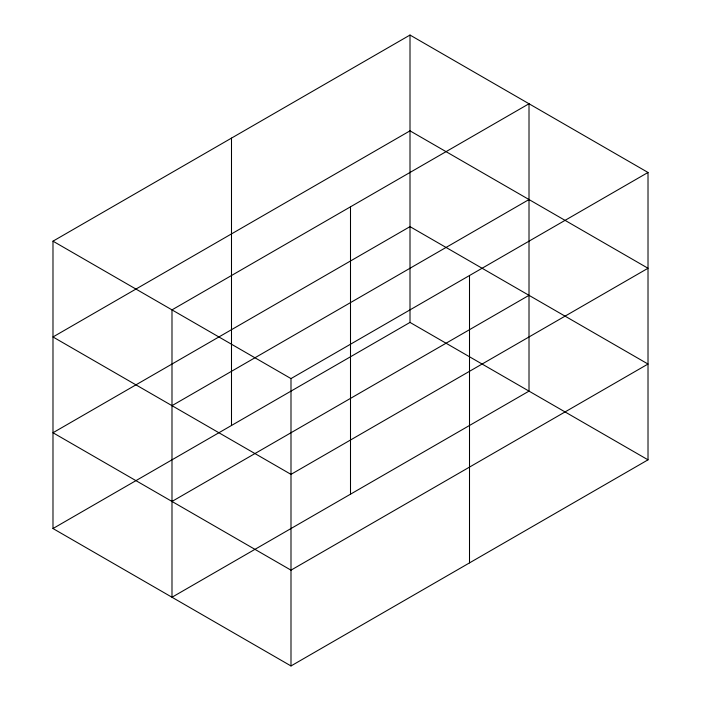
<?xml version="1.0" encoding="UTF-8"?>
<svg xmlns="http://www.w3.org/2000/svg" width="701" height="701" viewBox="0 0 701 701"><rect width="100%" height="100%" fill="white"/><g stroke="black" fill="none" stroke-linecap="round" stroke-linejoin="round"><path stroke-width="1.05" d="M52.987 241.17L410.006 35.05L648.013 172.464L648.013 459.83L290.994 665.95L52.987 528.536L52.987 241.17L290.994 378.584L648.013 172.464M171.99 405.669L529.01 199.548M52.987 528.536L410.006 322.416L648.013 459.83M171.99 501.452L529.01 295.331M469.504 275.519L469.504 562.894M410.006 35.05L410.006 322.416M350.5 206.813L350.5 494.187M290.994 378.584L290.994 665.95M231.496 138.106L231.496 425.481M410.006 130.842L52.987 336.962L290.994 474.367L648.013 268.255L410.006 130.842M529.01 103.757L171.99 309.877L171.99 597.243L529.01 391.123L529.01 103.757M410.006 226.633L52.987 432.745L290.994 570.158L648.013 364.038L410.006 226.633"/></g></svg>
